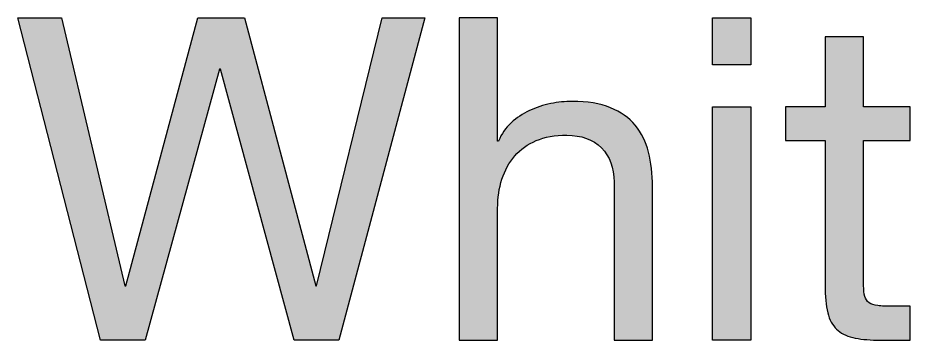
# Paper-space layout 'A0mask' of a CAD drawing. Extents: x 0 to 1153, y 0 to 810.
# Drawn here: x 1005.55 to 1013.69, y 64.54 to 67.48 of the extents above; entities that cross this region are included whole.
import ezdxf
from ezdxf.enums import TextEntityAlignment as Align

# ---------------------------------------------------------------- set-up
doc = ezdxf.new("R2010")
doc.units = 0
doc.layers.get('0').update_dxf_attribs({"linetype": 'CONTINUOUS'})
doc.layers.get('Defpoints').update_dxf_attribs({"linetype": 'CONTINUOUS'})
doc.layers.add('JPP_Mask', color=7, linetype='CONTINUOUS')
doc.styles.add('JPP', font='arial.ttf')

# ---------------------------------------------------------------- blocks, each defined once
blk = doc.blocks.new('A0mask')
at = {"true_color": 0x004a91}
for points in [[(1009.2616, 67.4828), (1008.8706, 67.4828), (1008.2728, 65.0356), (1008.2647, 65.0356), (1007.6139, 67.4828), (1007.1893, 67.4828), (1006.5303, 65.0356), (1006.5218, 65.0356), (1005.9453, 67.4828), (1005.5453, 67.4828), (1006.2993, 64.5412), (1006.7074, 64.5412), (1007.3871, 67.0133), (1007.3956, 67.0133), (1008.0669, 64.5412), (1008.4749, 64.5412)], [(1012.2367, 67.4828), (1011.8869, 67.4828), (1011.8869, 67.0544), (1012.2367, 67.0544)], [(1012.2367, 66.6713), (1011.8869, 66.6713), (1011.8869, 64.5412), (1012.2367, 64.5412)]]:
    blk.add_hatch(color=154, dxfattribs=at).paths.add_polyline_path(points)
h = blk.add_hatch(color=154, dxfattribs=at)
edge = h.paths.add_edge_path()
edge.add_spline(control_points=[(1010.082, 66.222), (1010.134, 66.2826), (1010.1993, 66.3293), (1010.2775, 66.3622)], knot_values=[16, 16, 16, 16, 17, 17, 17, 17], degree=3, periodic=0)
edge.add_spline(control_points=[(1010.2775, 66.3622), (1010.3556, 66.3953), (1010.4483, 66.4116), (1010.5558, 66.4116)], knot_values=[15, 15, 15, 15, 16, 16, 16, 16], degree=3, periodic=0)
edge.add_spline(control_points=[(1010.5558, 66.4116), (1010.6902, 66.4116), (1010.7958, 66.3733), (1010.8729, 66.2964)], knot_values=[14, 14, 14, 14, 15, 15, 15, 15], degree=3, periodic=0)
edge.add_spline(control_points=[(1010.8729, 66.2964), (1010.9496, 66.2194), (1010.9884, 66.1151), (1010.9884, 65.9832)], knot_values=[13, 13, 13, 13, 14, 14, 14, 14], degree=3, periodic=0)
edge.add_spline(control_points=[(1010.9884, 65.9832), (1010.9884, 65.9832), (1010.9884, 64.5412), (1010.9884, 64.5412), (1010.9884, 64.5412), (1011.0759, 64.5412), (1011.1633, 64.5412)], knot_values=[11.5, 11.5, 11.5, 11.5, 12.5, 12.5, 12.5, 13, 13, 13, 13], degree=3, periodic=0)
edge.add_spline(control_points=[(1011.1633, 64.5412), (1011.2508, 64.5412), (1011.3382, 64.5412), (1011.3382, 64.5412), (1011.3382, 64.5412), (1011.3382, 64.8914), (1011.3382, 65.2416)], knot_values=[10.5, 10.5, 10.5, 10.5, 11, 11, 11, 11.5, 11.5, 11.5, 11.5], degree=3, periodic=0)
edge.add_spline(control_points=[(1011.3382, 65.2416), (1011.3382, 65.5918), (1011.3382, 65.9421), (1011.3382, 65.9421), (1011.3382, 66.0573), (1011.3269, 66.1624), (1011.3032, 66.2571)], knot_values=[9, 9, 9, 9, 9.5, 9.5, 9.5, 10.5, 10.5, 10.5, 10.5], degree=3, periodic=0)
edge.add_spline(control_points=[(1011.3032, 66.2571), (1011.28, 66.352), (1011.2393, 66.4336), (1011.182, 66.5023)], knot_values=[8, 8, 8, 8, 9, 9, 9, 9], degree=3, periodic=0)
edge.add_spline(control_points=[(1011.182, 66.5023), (1011.1243, 66.5709), (1011.0486, 66.6244), (1010.9553, 66.663), (1010.862, 66.7016), (1010.7451, 66.7207), (1010.605, 66.7207)], knot_values=[6, 6, 6, 6, 7, 7, 7, 8, 8, 8, 8], degree=3, periodic=0)
edge.add_spline(control_points=[(1010.605, 66.7207), (1010.5421, 66.7207), (1010.4767, 66.7139), (1010.4095, 66.7001)], knot_values=[5, 5, 5, 5, 6, 6, 6, 6], degree=3, periodic=0)
edge.add_spline(control_points=[(1010.4095, 66.7001), (1010.3418, 66.6864), (1010.2775, 66.6651), (1010.2159, 66.6362)], knot_values=[4, 4, 4, 4, 5, 5, 5, 5], degree=3, periodic=0)
edge.add_spline(control_points=[(1010.2159, 66.6362), (1010.1539, 66.6074), (1010.098, 66.5702), (1010.0488, 66.525)], knot_values=[3, 3, 3, 3, 4, 4, 4, 4], degree=3, periodic=0)
edge.add_spline(control_points=[(1010.0488, 66.525), (1009.9996, 66.4796), (1009.9608, 66.4239), (1009.9333, 66.3581)], knot_values=[2, 2, 2, 2, 3, 3, 3, 3], degree=3, periodic=0)
edge.add_spline(control_points=[(1009.9253, 66.3581), (1009.9253, 66.3581), (1009.9253, 66.6393), (1009.9253, 66.9205)], knot_values=[0.5, 0.5, 0.5, 0.5, 1, 1, 1, 1], degree=3, periodic=0)
edge.add_spline(control_points=[(1009.9253, 66.9205), (1009.9253, 67.2017), (1009.9253, 67.4828), (1009.9253, 67.4828), (1009.9253, 67.4828), (1009.9034, 67.4828), (1009.8705, 67.4828)], knot_values=[22.749965, 22.749965, 22.749965, 22.749965, 23.249965, 23.249965, 23.249965, 23.5, 23.5, 23.5, 23.5], degree=3, periodic=0)
edge.add_spline(control_points=[(1009.8705, 67.4828), (1009.8377, 67.4828), (1009.7939, 67.4828), (1009.7501, 67.4828)], knot_values=[22.49997, 22.49997, 22.49997, 22.49997, 22.749965, 22.749965, 22.749965, 22.749965], degree=3, periodic=0)
edge.add_spline(control_points=[(1009.7501, 67.4828), (1009.7282, 67.4828), (1009.7063, 67.4828), (1009.6858, 67.4828)], knot_values=[22.374972, 22.374972, 22.374972, 22.374972, 22.49997, 22.49997, 22.49997, 22.49997], degree=3, periodic=0)
edge.add_spline(control_points=[(1009.6858, 67.4828), (1009.6653, 67.4828), (1009.6461, 67.4828), (1009.6297, 67.4828)], knot_values=[22.249975, 22.249975, 22.249975, 22.249975, 22.374972, 22.374972, 22.374972, 22.374972], degree=3, periodic=0)
edge.add_spline(control_points=[(1009.6297, 67.4828), (1009.6215, 67.4828), (1009.614, 67.4828), (1009.6073, 67.4828)], knot_values=[22.187476, 22.187476, 22.187476, 22.187476, 22.249975, 22.249975, 22.249975, 22.249975], degree=3, periodic=0)
edge.add_spline(control_points=[(1009.6073, 67.4828), (1009.6006, 67.4828), (1009.5948, 67.4828), (1009.59, 67.4828)], knot_values=[22.124977, 22.124977, 22.124977, 22.124977, 22.187476, 22.187476, 22.187476, 22.187476], degree=3, periodic=0)
edge.add_spline(control_points=[(1009.575, 67.4828), (1009.575, 67.4828), (1009.575, 67.4828), (1009.575, 67.4828), (1009.575, 67.4828), (1009.575, 67.4828), (1009.575, 67.4828)], knot_values=[21.99998, 21.99998, 21.99998, 21.99998, 22.001425, 22.001425, 22.001425, 22.001445, 22.001445, 22.001445, 22.001445], degree=3, periodic=0)
edge.add_spline(control_points=[(1009.575, 67.4828), (1009.575, 67.4828), (1009.575, 66.7474), (1009.575, 66.012)], knot_values=[21.49999, 21.49999, 21.49999, 21.49999, 21.99998, 21.99998, 21.99998, 21.99998], degree=3, periodic=0)
edge.add_spline(control_points=[(1009.575, 66.012), (1009.575, 65.2765), (1009.575, 64.5412), (1009.575, 64.5412), (1009.575, 64.5412), (1009.575, 64.5412), (1009.575, 64.5412)], knot_values=[20.999023, 20.999023, 20.999023, 20.999023, 21.499013, 21.499013, 21.499013, 21.49999, 21.49999, 21.49999, 21.49999], degree=3, periodic=0)
edge.add_spline(control_points=[(1009.59, 64.5412), (1009.5948, 64.5412), (1009.6006, 64.5412), (1009.6073, 64.5412)], knot_values=[20.812504, 20.812504, 20.812504, 20.812504, 20.875002, 20.875002, 20.875002, 20.875002], degree=3, periodic=0)
edge.add_spline(control_points=[(1009.6073, 64.5412), (1009.614, 64.5412), (1009.6215, 64.5412), (1009.6297, 64.5412)], knot_values=[20.750005, 20.750005, 20.750005, 20.750005, 20.812504, 20.812504, 20.812504, 20.812504], degree=3, periodic=0)
edge.add_spline(control_points=[(1009.6297, 64.5412), (1009.6461, 64.5412), (1009.6653, 64.5412), (1009.6858, 64.5412)], knot_values=[20.625007, 20.625007, 20.625007, 20.625007, 20.750005, 20.750005, 20.750005, 20.750005], degree=3, periodic=0)
edge.add_spline(control_points=[(1009.6858, 64.5412), (1009.7063, 64.5412), (1009.7282, 64.5412), (1009.7501, 64.5412)], knot_values=[20.50001, 20.50001, 20.50001, 20.50001, 20.625008, 20.625008, 20.625008, 20.625008], degree=3, periodic=0)
edge.add_spline(control_points=[(1009.7501, 64.5412), (1009.7939, 64.5412), (1009.8377, 64.5412), (1009.8705, 64.5412)], knot_values=[20.250015, 20.250015, 20.250015, 20.250015, 20.50001, 20.50001, 20.50001, 20.50001], degree=3, periodic=0)
edge.add_spline(control_points=[(1009.8705, 64.5412), (1009.9034, 64.5412), (1009.9253, 64.5412), (1009.9253, 64.5412), (1009.9253, 64.5412), (1009.9253, 64.5412), (1009.9253, 64.5412)], knot_values=[19.999532, 19.999532, 19.999532, 19.999532, 20.249547, 20.249547, 20.249547, 20.250015, 20.250015, 20.250015, 20.250015], degree=3, periodic=0)
edge.add_spline(control_points=[(1009.9253, 64.5547), (1009.9253, 64.5591), (1009.9253, 64.5645), (1009.9253, 64.5709)], knot_values=[19.906272, 19.906272, 19.906272, 19.906272, 19.937521, 19.937521, 19.937521, 19.937521], degree=3, periodic=0)
edge.add_spline(control_points=[(1009.9253, 64.5709), (1009.9253, 64.5773), (1009.9253, 64.5846), (1009.9253, 64.5928)], knot_values=[19.875022, 19.875022, 19.875022, 19.875022, 19.906272, 19.906272, 19.906272, 19.906272], degree=3, periodic=0)
edge.add_spline(control_points=[(1009.9253, 64.5928), (1009.9253, 64.6093), (1009.9253, 64.6292), (1009.9253, 64.6521)], knot_values=[19.812524, 19.812524, 19.812524, 19.812524, 19.875022, 19.875022, 19.875022, 19.875022], degree=3, periodic=0)
edge.add_spline(control_points=[(1009.9253, 64.6521), (1009.9253, 64.6751), (1009.9253, 64.7009), (1009.9253, 64.7291)], knot_values=[19.750025, 19.750025, 19.750025, 19.750025, 19.812524, 19.812524, 19.812524, 19.812524], degree=3, periodic=0)
edge.add_spline(control_points=[(1009.9253, 64.7291), (1009.9253, 64.7855), (1009.9253, 64.8513), (1009.9253, 64.9218)], knot_values=[19.625028, 19.625028, 19.625028, 19.625028, 19.750025, 19.750025, 19.750025, 19.750025], degree=3, periodic=0)
edge.add_spline(control_points=[(1009.9253, 64.9218), (1009.9253, 64.9922), (1009.9253, 65.0674), (1009.9253, 65.1426)], knot_values=[19.50003, 19.50003, 19.50003, 19.50003, 19.625028, 19.625028, 19.625028, 19.625028], degree=3, periodic=0)
edge.add_spline(control_points=[(1009.9253, 65.1426), (1009.9253, 65.293), (1009.9253, 65.4434), (1009.9253, 65.5562)], knot_values=[19.250035, 19.250035, 19.250035, 19.250035, 19.50003, 19.50003, 19.50003, 19.50003], degree=3, periodic=0)
edge.add_spline(control_points=[(1009.9253, 65.5562), (1009.9253, 65.669), (1009.9253, 65.7442), (1009.9253, 65.7442), (1009.9253, 65.8403), (1009.9381, 65.929), (1009.9646, 66.01)], knot_values=[18, 18, 18, 18, 18.250035, 18.250035, 18.250035, 19.250035, 19.250035, 19.250035, 19.250035], degree=3, periodic=0)
edge.add_spline(control_points=[(1009.9646, 66.01), (1009.9906, 66.0909), (1010.0294, 66.1617), (1010.082, 66.222)], knot_values=[17, 17, 17, 17, 18, 18, 18, 18], degree=3, periodic=0)
h = blk.add_hatch(color=154, dxfattribs=at)
edge = h.paths.add_edge_path()
edge.add_spline(control_points=[(1013.6913, 66.5167), (1013.6913, 66.594), (1013.6913, 66.6713), (1013.6913, 66.6713), (1013.6913, 66.6713), (1013.6648, 66.6713), (1013.6249, 66.6713)], knot_values=[21.749925, 21.749925, 21.749925, 21.749925, 22.249925, 22.249925, 22.249925, 22.5, 22.5, 22.5, 22.5], degree=3, periodic=0)
edge.add_spline(control_points=[(1013.6249, 66.6713), (1013.5851, 66.6713), (1013.532, 66.6713), (1013.479, 66.6713)], knot_values=[21.49993, 21.49993, 21.49993, 21.49993, 21.749925, 21.749925, 21.749925, 21.749925], degree=3, periodic=0)
edge.add_spline(control_points=[(1013.479, 66.6713), (1013.4524, 66.6713), (1013.4259, 66.6713), (1013.401, 66.6713)], knot_values=[21.374932, 21.374932, 21.374932, 21.374932, 21.49993, 21.49993, 21.49993, 21.49993], degree=3, periodic=0)
edge.add_spline(control_points=[(1013.401, 66.6713), (1013.3761, 66.6713), (1013.3529, 66.6713), (1013.333, 66.6713)], knot_values=[21.249935, 21.249935, 21.249935, 21.249935, 21.374932, 21.374932, 21.374932, 21.374932], degree=3, periodic=0)
edge.add_spline(control_points=[(1013.333, 66.6713), (1013.3231, 66.6713), (1013.314, 66.6713), (1013.3059, 66.6713)], knot_values=[21.187436, 21.187436, 21.187436, 21.187436, 21.249935, 21.249935, 21.249935, 21.249935], degree=3, periodic=0)
edge.add_spline(control_points=[(1013.3059, 66.6713), (1013.2978, 66.6713), (1013.2907, 66.6713), (1013.2849, 66.6713)], knot_values=[21.124938, 21.124938, 21.124938, 21.124938, 21.187436, 21.187436, 21.187436, 21.187436], degree=3, periodic=0)
edge.add_spline(control_points=[(1013.2715, 66.6713), (1013.2707, 66.6713), (1013.27, 66.6713), (1013.2694, 66.6713)], knot_values=[21.046814, 21.046814, 21.046814, 21.046814, 21.062439, 21.062439, 21.062439, 21.062439], degree=3, periodic=0)
edge.add_spline(control_points=[(1013.2694, 66.6713), (1013.2688, 66.6713), (1013.2683, 66.6713), (1013.2679, 66.6713)], knot_values=[21.031189, 21.031189, 21.031189, 21.031189, 21.046814, 21.046814, 21.046814, 21.046814], degree=3, periodic=0)
edge.add_spline(control_points=[(1013.2679, 66.6713), (1013.2677, 66.6713), (1013.2675, 66.6713), (1013.2674, 66.6713)], knot_values=[21.023377, 21.023377, 21.023377, 21.023377, 21.031189, 21.031189, 21.031189, 21.031189], degree=3, periodic=0)
edge.add_spline(control_points=[(1013.2674, 66.6713), (1013.2672, 66.6713), (1013.2671, 66.6713), (1013.267, 66.6713)], knot_values=[21.015565, 21.015565, 21.015565, 21.015565, 21.023377, 21.023377, 21.023377, 21.023377], degree=3, periodic=0)
edge.add_spline(control_points=[(1013.267, 66.6713), (1013.267, 66.6713), (1013.2669, 66.6713), (1013.2669, 66.6713)], knot_values=[21.011659, 21.011659, 21.011659, 21.011659, 21.015565, 21.015565, 21.015565, 21.015565], degree=3, periodic=0)
edge.add_spline(control_points=[(1013.2669, 66.6713), (1013.2668, 66.6713), (1013.2668, 66.6713), (1013.2668, 66.6713)], knot_values=[21.007752, 21.007752, 21.007752, 21.007752, 21.011659, 21.011659, 21.011659, 21.011659], degree=3, periodic=0)
edge.add_spline(control_points=[(1013.2668, 66.6713), (1013.2668, 66.6713), (1013.2668, 66.6713), (1013.2668, 66.6713)], knot_values=[21.005799, 21.005799, 21.005799, 21.005799, 21.007752, 21.007752, 21.007752, 21.007752], degree=3, periodic=0)
edge.add_spline(control_points=[(1013.2668, 66.6713), (1013.2667, 66.6713), (1013.2667, 66.6713), (1013.2667, 66.6713)], knot_values=[21.003846, 21.003846, 21.003846, 21.003846, 21.005799, 21.005799, 21.005799, 21.005799], degree=3, periodic=0)
edge.add_spline(control_points=[(1013.2667, 66.6713), (1013.2667, 66.6713), (1013.2667, 66.6713), (1013.2667, 66.6713)], knot_values=[21.00287, 21.00287, 21.00287, 21.00287, 21.003846, 21.003846, 21.003846, 21.003846], degree=3, periodic=0)
edge.add_spline(control_points=[(1013.2667, 66.6713), (1013.2667, 66.6713), (1013.2667, 66.6713), (1013.2667, 66.6713)], knot_values=[21.001893, 21.001893, 21.001893, 21.001893, 21.00287, 21.00287, 21.00287, 21.00287], degree=3, periodic=0)
edge.add_spline(control_points=[(1013.2667, 66.6713), (1013.2667, 66.6713), (1013.2667, 66.6713), (1013.2667, 66.6713)], knot_values=[21.001405, 21.001405, 21.001405, 21.001405, 21.001893, 21.001893, 21.001893, 21.001893], degree=3, periodic=0)
edge.add_spline(control_points=[(1013.2667, 66.6713), (1013.2667, 66.6713), (1013.2667, 66.6713), (1013.2667, 66.6713), (1013.2667, 66.6713), (1013.2667, 66.6713), (1013.2667, 66.6713)], knot_values=[20.99994, 20.99994, 20.99994, 20.99994, 21.001345, 21.001345, 21.001345, 21.001405, 21.001405, 21.001405, 21.001405], degree=3, periodic=0)
edge.add_spline(control_points=[(1013.2667, 66.6713), (1013.2667, 66.6713), (1013.2667, 66.7112), (1013.2667, 66.7711)], knot_values=[20.749945, 20.749945, 20.749945, 20.749945, 20.99994, 20.99994, 20.99994, 20.99994], degree=3, periodic=0)
edge.add_spline(control_points=[(1013.2667, 66.7711), (1013.2667, 66.831), (1013.2667, 66.9108), (1013.2667, 66.9906)], knot_values=[20.49995, 20.49995, 20.49995, 20.49995, 20.749945, 20.749945, 20.749945, 20.749945], degree=3, periodic=0)
edge.add_spline(control_points=[(1013.2667, 66.9906), (1013.2667, 67.0305), (1013.2667, 67.0704), (1013.2667, 67.1078)], knot_values=[20.374952, 20.374952, 20.374952, 20.374952, 20.49995, 20.49995, 20.49995, 20.49995], degree=3, periodic=0)
edge.add_spline(control_points=[(1013.2667, 67.1078), (1013.2667, 67.1452), (1013.2667, 67.1802), (1013.2667, 67.2101)], knot_values=[20.249955, 20.249955, 20.249955, 20.249955, 20.374952, 20.374952, 20.374952, 20.374952], degree=3, periodic=0)
edge.add_spline(control_points=[(1013.2667, 67.2101), (1013.2667, 67.225), (1013.2667, 67.2388), (1013.2667, 67.2509)], knot_values=[20.187456, 20.187456, 20.187456, 20.187456, 20.249955, 20.249955, 20.249955, 20.249955], degree=3, periodic=0)
edge.add_spline(control_points=[(1013.2667, 67.2509), (1013.2667, 67.2631), (1013.2667, 67.2737), (1013.2667, 67.2824)], knot_values=[20.124958, 20.124958, 20.124958, 20.124958, 20.187456, 20.187456, 20.187456, 20.187456], degree=3, periodic=0)
edge.add_spline(control_points=[(1013.2667, 67.2824), (1013.2667, 67.2868), (1013.2667, 67.2907), (1013.2667, 67.2941)], knot_values=[20.093708, 20.093708, 20.093708, 20.093708, 20.124958, 20.124958, 20.124958, 20.124958], degree=3, periodic=0)
edge.add_spline(control_points=[(1013.2667, 67.3098), (1013.2667, 67.3098), (1013.2667, 67.3098), (1013.2667, 67.3098), (1013.2667, 67.3098), (1013.2667, 67.3098), (1013.2667, 67.3098)], knot_values=[19.999959, 19.999959, 19.999959, 19.999959, 20, 20, 20, 20.000692, 20.000692, 20.000692, 20.000692], degree=3, periodic=0)
edge.add_spline(control_points=[(1013.2667, 67.3098), (1013.2667, 67.3098), (1013.2448, 67.3098), (1013.212, 67.3098)], knot_values=[19.749965, 19.749965, 19.749965, 19.749965, 19.999959, 19.999959, 19.999959, 19.999959], degree=3, periodic=0)
edge.add_spline(control_points=[(1013.212, 67.3098), (1013.1791, 67.3098), (1013.1353, 67.3098), (1013.0916, 67.3098)], knot_values=[19.49997, 19.49997, 19.49997, 19.49997, 19.749965, 19.749965, 19.749965, 19.749965], degree=3, periodic=0)
edge.add_spline(control_points=[(1013.0916, 67.3098), (1013.0697, 67.3098), (1013.0478, 67.3098), (1013.0272, 67.3098)], knot_values=[19.374972, 19.374972, 19.374972, 19.374972, 19.49997, 19.49997, 19.49997, 19.49997], degree=3, periodic=0)
edge.add_spline(control_points=[(1013.0272, 67.3098), (1013.0067, 67.3098), (1012.9876, 67.3098), (1012.9711, 67.3098)], knot_values=[19.249975, 19.249975, 19.249975, 19.249975, 19.374972, 19.374972, 19.374972, 19.374972], degree=3, periodic=0)
edge.add_spline(control_points=[(1012.9711, 67.3098), (1012.9629, 67.3098), (1012.9554, 67.3098), (1012.9487, 67.3098)], knot_values=[19.187476, 19.187476, 19.187476, 19.187476, 19.249975, 19.249975, 19.249975, 19.249975], degree=3, periodic=0)
edge.add_spline(control_points=[(1012.9487, 67.3098), (1012.9421, 67.3098), (1012.9363, 67.3098), (1012.9315, 67.3098)], knot_values=[19.124977, 19.124977, 19.124977, 19.124977, 19.187476, 19.187476, 19.187476, 19.187476], degree=3, periodic=0)
edge.add_spline(control_points=[(1012.9164, 67.3098), (1012.9164, 67.3098), (1012.9164, 67.3098), (1012.9164, 67.3098), (1012.9164, 67.3098), (1012.9164, 67.3098), (1012.9164, 67.3098)], knot_values=[18.99998, 18.99998, 18.99998, 18.99998, 19.001424, 19.001424, 19.001424, 19.001445, 19.001445, 19.001445, 19.001445], degree=3, periodic=0)
edge.add_spline(control_points=[(1012.9164, 67.3098), (1012.9164, 67.3098), (1012.9164, 67.1502), (1012.9164, 66.9905)], knot_values=[18.49999, 18.49999, 18.49999, 18.49999, 18.99998, 18.99998, 18.99998, 18.99998], degree=3, periodic=0)
edge.add_spline(control_points=[(1012.9164, 66.9905), (1012.9164, 66.8309), (1012.9164, 66.6713), (1012.9164, 66.6713), (1012.9164, 66.6713), (1012.9164, 66.6713), (1012.9164, 66.6713)], knot_values=[17.999023, 17.999023, 17.999023, 17.999023, 18.499013, 18.499013, 18.499013, 18.49999, 18.49999, 18.49999, 18.49999], degree=3, periodic=0)
edge.add_spline(control_points=[(1012.9075, 66.6713), (1012.9055, 66.6713), (1012.9033, 66.6713), (1012.9008, 66.6713)], knot_values=[17.875003, 17.875003, 17.875003, 17.875003, 17.906252, 17.906252, 17.906252, 17.906252], degree=3, periodic=0)
edge.add_spline(control_points=[(1012.9008, 66.6713), (1012.8959, 66.6713), (1012.8899, 66.6713), (1012.883, 66.6713)], knot_values=[17.812504, 17.812504, 17.812504, 17.812504, 17.875003, 17.875003, 17.875003, 17.875003], degree=3, periodic=0)
edge.add_spline(control_points=[(1012.883, 66.6713), (1012.8761, 66.6713), (1012.8683, 66.6713), (1012.8598, 66.6713)], knot_values=[17.750005, 17.750005, 17.750005, 17.750005, 17.812504, 17.812504, 17.812504, 17.812504], degree=3, periodic=0)
edge.add_spline(control_points=[(1012.8598, 66.6713), (1012.8428, 66.6713), (1012.8229, 66.6713), (1012.8017, 66.6713)], knot_values=[17.625007, 17.625007, 17.625007, 17.625007, 17.750005, 17.750005, 17.750005, 17.750005], degree=3, periodic=0)
edge.add_spline(control_points=[(1012.8017, 66.6713), (1012.7805, 66.6713), (1012.7578, 66.6713), (1012.7351, 66.6713)], knot_values=[17.50001, 17.50001, 17.50001, 17.50001, 17.625008, 17.625008, 17.625008, 17.625008], degree=3, periodic=0)
edge.add_spline(control_points=[(1012.7351, 66.6713), (1012.6898, 66.6713), (1012.6445, 66.6713), (1012.6105, 66.6713)], knot_values=[17.250015, 17.250015, 17.250015, 17.250015, 17.50001, 17.50001, 17.50001, 17.50001], degree=3, periodic=0)
edge.add_spline(control_points=[(1012.6105, 66.6713), (1012.5765, 66.6713), (1012.5538, 66.6713), (1012.5538, 66.6713), (1012.5538, 66.6713), (1012.5538, 66.6713), (1012.5538, 66.6713)], knot_values=[16.999043, 16.999043, 16.999043, 16.999043, 17.249058, 17.249058, 17.249058, 17.250015, 17.250015, 17.250015, 17.250015], degree=3, periodic=0)
edge.add_spline(control_points=[(1012.5538, 66.658), (1012.5538, 66.6538), (1012.5538, 66.6486), (1012.5538, 66.6427)], knot_values=[16.812524, 16.812524, 16.812524, 16.812524, 16.875023, 16.875023, 16.875023, 16.875023], degree=3, periodic=0)
edge.add_spline(control_points=[(1012.5538, 66.6427), (1012.5538, 66.6369), (1012.5538, 66.6302), (1012.5538, 66.623)], knot_values=[16.750025, 16.750025, 16.750025, 16.750025, 16.812524, 16.812524, 16.812524, 16.812524], degree=3, periodic=0)
edge.add_spline(control_points=[(1012.5538, 66.623), (1012.5538, 66.6085), (1012.5538, 66.5916), (1012.5538, 66.5735)], knot_values=[16.625028, 16.625028, 16.625028, 16.625028, 16.750025, 16.750025, 16.750025, 16.750025], degree=3, periodic=0)
edge.add_spline(control_points=[(1012.5538, 66.5735), (1012.5538, 66.5554), (1012.5538, 66.536), (1012.5538, 66.5167)], knot_values=[16.50003, 16.50003, 16.50003, 16.50003, 16.625028, 16.625028, 16.625028, 16.625028], degree=3, periodic=0)
edge.add_spline(control_points=[(1012.5538, 66.5167), (1012.5538, 66.4781), (1012.5538, 66.4395), (1012.5538, 66.4105)], knot_values=[16.250035, 16.250035, 16.250035, 16.250035, 16.50003, 16.50003, 16.50003, 16.50003], degree=3, periodic=0)
edge.add_spline(control_points=[(1012.5538, 66.4105), (1012.5538, 66.3815), (1012.5538, 66.3622), (1012.5538, 66.3622), (1012.5538, 66.3622), (1012.5538, 66.3622), (1012.5538, 66.3622)], knot_values=[15.999063, 15.999063, 15.999063, 15.999063, 16.249098, 16.249098, 16.249098, 16.250035, 16.250035, 16.250035, 16.250035], degree=3, periodic=0)
edge.add_spline(control_points=[(1012.5628, 66.3622), (1012.5647, 66.3622), (1012.5669, 66.3622), (1012.5694, 66.3622)], knot_values=[15.875042, 15.875042, 15.875042, 15.875042, 15.906292, 15.906292, 15.906292, 15.906292], degree=3, periodic=0)
edge.add_spline(control_points=[(1012.5694, 66.3622), (1012.5744, 66.3622), (1012.5804, 66.3622), (1012.5873, 66.3622)], knot_values=[15.812544, 15.812544, 15.812544, 15.812544, 15.875042, 15.875042, 15.875042, 15.875042], degree=3, periodic=0)
edge.add_spline(control_points=[(1012.5873, 66.3622), (1012.5942, 66.3622), (1012.602, 66.3622), (1012.6105, 66.3622)], knot_values=[15.750045, 15.750045, 15.750045, 15.750045, 15.812544, 15.812544, 15.812544, 15.812544], degree=3, periodic=0)
edge.add_spline(control_points=[(1012.6105, 66.3622), (1012.6275, 66.3622), (1012.6473, 66.3622), (1012.6685, 66.3622)], knot_values=[15.625048, 15.625048, 15.625048, 15.625048, 15.750045, 15.750045, 15.750045, 15.750045], degree=3, periodic=0)
edge.add_spline(control_points=[(1012.6685, 66.3622), (1012.6898, 66.3622), (1012.7124, 66.3622), (1012.7351, 66.3622)], knot_values=[15.50005, 15.50005, 15.50005, 15.50005, 15.625048, 15.625048, 15.625048, 15.625048], degree=3, periodic=0)
edge.add_spline(control_points=[(1012.7351, 66.3622), (1012.7804, 66.3622), (1012.8257, 66.3622), (1012.8597, 66.3622)], knot_values=[15.250055, 15.250055, 15.250055, 15.250055, 15.50005, 15.50005, 15.50005, 15.50005], degree=3, periodic=0)
edge.add_spline(control_points=[(1012.8597, 66.3622), (1012.8938, 66.3622), (1012.9164, 66.3622), (1012.9164, 66.3622), (1012.9164, 66.3622), (1012.9164, 66.3622), (1012.9164, 66.3622)], knot_values=[14.999572, 14.999572, 14.999572, 14.999572, 15.249627, 15.249627, 15.249627, 15.250055, 15.250055, 15.250055, 15.250055], degree=3, periodic=0)
edge.add_spline(control_points=[(1012.9164, 66.347), (1012.9164, 66.342), (1012.9164, 66.3359), (1012.9164, 66.3287)], knot_values=[14.906312, 14.906312, 14.906312, 14.906312, 14.937561, 14.937561, 14.937561, 14.937561], degree=3, periodic=0)
edge.add_spline(control_points=[(1012.9164, 66.3287), (1012.9164, 66.3215), (1012.9164, 66.3132), (1012.9164, 66.304)], knot_values=[14.875063, 14.875063, 14.875063, 14.875063, 14.906312, 14.906312, 14.906312, 14.906312], degree=3, periodic=0)
edge.add_spline(control_points=[(1012.9164, 66.304), (1012.9164, 66.2855), (1012.9164, 66.263), (1012.9164, 66.2372)], knot_values=[14.812564, 14.812564, 14.812564, 14.812564, 14.875063, 14.875063, 14.875063, 14.875063], degree=3, periodic=0)
edge.add_spline(control_points=[(1012.9164, 66.2372), (1012.9164, 66.2113), (1012.9164, 66.1822), (1012.9164, 66.1505)], knot_values=[14.750065, 14.750065, 14.750065, 14.750065, 14.812564, 14.812564, 14.812564, 14.812564], degree=3, periodic=0)
edge.add_spline(control_points=[(1012.9164, 66.1505), (1012.9164, 66.0869), (1012.9164, 66.0128), (1012.9164, 65.9334)], knot_values=[14.625068, 14.625068, 14.625068, 14.625068, 14.750065, 14.750065, 14.750065, 14.750065], degree=3, periodic=0)
edge.add_spline(control_points=[(1012.9164, 65.9334), (1012.9164, 65.854), (1012.9164, 65.7693), (1012.9164, 65.6846)], knot_values=[14.50007, 14.50007, 14.50007, 14.50007, 14.625068, 14.625068, 14.625068, 14.625068], degree=3, periodic=0)
edge.add_spline(control_points=[(1012.9164, 65.6846), (1012.9164, 65.5151), (1012.9164, 65.3457), (1012.9164, 65.2186)], knot_values=[14.250075, 14.250075, 14.250075, 14.250075, 14.50007, 14.50007, 14.50007, 14.50007], degree=3, periodic=0)
edge.add_spline(control_points=[(1012.9164, 65.2186), (1012.9164, 65.0915), (1012.9164, 65.0067), (1012.9164, 65.0067), (1012.9164, 64.9078), (1012.9264, 64.8282), (1012.9453, 64.7677)], knot_values=[13, 13, 13, 13, 13.250075, 13.250075, 13.250075, 14.250075, 14.250075, 14.250075, 14.250075], degree=3, periodic=0)
edge.add_spline(control_points=[(1012.9453, 64.7677), (1012.9647, 64.7073), (1012.9941, 64.6607), (1013.0338, 64.6278)], knot_values=[12, 12, 12, 12, 13, 13, 13, 13], degree=3, periodic=0)
edge.add_spline(control_points=[(1013.0338, 64.6278), (1013.0736, 64.5946), (1013.1261, 64.5722), (1013.1905, 64.5596)], knot_values=[11, 11, 11, 11, 12, 12, 12, 12], degree=3, periodic=0)
edge.add_spline(control_points=[(1013.1905, 64.5596), (1013.2549, 64.5473), (1013.3325, 64.5412), (1013.4234, 64.5412)], knot_values=[10, 10, 10, 10, 11, 11, 11, 11], degree=3, periodic=0)
edge.add_spline(control_points=[(1013.4234, 64.5412), (1013.4234, 64.5412), (1013.6913, 64.5412), (1013.6913, 64.5412), (1013.6913, 64.5412), (1013.6913, 64.6184), (1013.6913, 64.6957)], knot_values=[8.5, 8.5, 8.5, 8.5, 9.5, 9.5, 9.5, 10, 10, 10, 10], degree=3, periodic=0)
edge.add_spline(control_points=[(1013.6913, 64.6957), (1013.6913, 64.773), (1013.6913, 64.8503), (1013.6913, 64.8503)], knot_values=[8, 8, 8, 8, 8.5, 8.5, 8.5, 8.5], degree=3, periodic=0)
edge.add_spline(control_points=[(1013.6913, 64.8503), (1013.6913, 64.8503), (1013.5304, 64.8503), (1013.5304, 64.8503)], knot_values=[7.00001, 7.00001, 7.00001, 7.00001, 7.99999, 7.99999, 7.99999, 7.99999], degree=3, periodic=0)
edge.add_spline(control_points=[(1013.5304, 64.8503), (1013.4755, 64.8503), (1013.431, 64.8521), (1013.3964, 64.8564)], knot_values=[6, 6, 6, 6, 7, 7, 7, 7], degree=3, periodic=0)
edge.add_spline(control_points=[(1013.3964, 64.8564), (1013.3623, 64.8604), (1013.3353, 64.8694), (1013.3164, 64.8832)], knot_values=[5, 5, 5, 5, 6, 6, 6, 6], degree=3, periodic=0)
edge.add_spline(control_points=[(1013.3164, 64.8832), (1013.297, 64.8969), (1013.2838, 64.9161), (1013.2771, 64.9409)], knot_values=[4, 4, 4, 4, 5, 5, 5, 5], degree=3, periodic=0)
edge.add_spline(control_points=[(1013.2771, 64.9409), (1013.27, 64.9655), (1013.2667, 64.9984), (1013.2667, 65.0396)], knot_values=[3, 3, 3, 3, 4, 4, 4, 4], degree=3, periodic=0)
edge.add_spline(control_points=[(1013.2667, 65.0396), (1013.2667, 65.0396), (1013.2667, 66.3622), (1013.2667, 66.3622), (1013.2667, 66.3622), (1013.3729, 66.3622), (1013.479, 66.3622)], knot_values=[1.5, 1.5, 1.5, 1.5, 2.5, 2.5, 2.5, 3, 3, 3, 3], degree=3, periodic=0)
edge.add_spline(control_points=[(1013.479, 66.3622), (1013.5852, 66.3622), (1013.6913, 66.3622), (1013.6913, 66.3622), (1013.6913, 66.3622), (1013.6913, 66.4394), (1013.6913, 66.5167)], knot_values=[0.5, 0.5, 0.5, 0.5, 1, 1, 1, 1.5, 1.5, 1.5, 1.5], degree=3, periodic=0)
at = {"layer": 'Defpoints', "color": 154, "true_color": 0x004a91}
for points in [[(1008.0669, 64.5412), (1007.3956, 67.0133), (1007.3871, 67.0133), (1006.7074, 64.5412), (1006.2993, 64.5412), (1005.5453, 67.4828), (1005.9453, 67.4828), (1006.5218, 65.0356), (1006.5303, 65.0356), (1007.1893, 67.4828), (1007.6139, 67.4828), (1008.2647, 65.0356), (1008.2728, 65.0356), (1008.8706, 67.4828), (1009.2616, 67.4828), (1008.4749, 64.5412), (1008.0669, 64.5412)], [(1011.8869, 67.0544), (1011.8869, 67.4828), (1012.2367, 67.4828), (1012.2367, 67.0544), (1011.8869, 67.0544)], [(1012.2367, 66.6713), (1012.2367, 64.5412), (1011.8869, 64.5412), (1011.8869, 66.6713), (1012.2367, 66.6713)]]:
    blk.add_lwpolyline(points, dxfattribs=at)
for points, knots in [([(1009.9253, 67.4828), (1009.9253, 67.4828), (1009.9253, 66.3581), (1009.9253, 66.3581), (1009.9253, 66.3581), (1009.9333, 66.3581), (1009.9333, 66.3581), (1009.9608, 66.4239), (1009.9996, 66.4796), (1010.0488, 66.525), (1010.098, 66.5702), (1010.1539, 66.6074), (1010.2159, 66.6362), (1010.2775, 66.6651), (1010.3418, 66.6864), (1010.4095, 66.7001), (1010.4767, 66.7139), (1010.5421, 66.7207), (1010.605, 66.7207), (1010.7451, 66.7207), (1010.862, 66.7016), (1010.9553, 66.663), (1011.0486, 66.6244), (1011.1243, 66.5709), (1011.182, 66.5023), (1011.2393, 66.4336), (1011.28, 66.352), (1011.3032, 66.2571), (1011.3269, 66.1624), (1011.3382, 66.0573), (1011.3382, 65.9421), (1011.3382, 65.9421), (1011.3382, 64.5412), (1011.3382, 64.5412), (1011.3382, 64.5412), (1010.9884, 64.5412), (1010.9884, 64.5412), (1010.9884, 64.5412), (1010.9884, 65.9832), (1010.9884, 65.9832), (1010.9884, 66.1151), (1010.9496, 66.2194), (1010.8729, 66.2964), (1010.7958, 66.3733), (1010.6902, 66.4116), (1010.5558, 66.4116), (1010.4483, 66.4116), (1010.3556, 66.3953), (1010.2775, 66.3622), (1010.1993, 66.3293), (1010.134, 66.2826), (1010.082, 66.222), (1010.0294, 66.1617), (1009.9906, 66.0909), (1009.9646, 66.01), (1009.9381, 65.929), (1009.9253, 65.8403), (1009.9253, 65.7442), (1009.9253, 65.7442), (1009.9253, 64.5412), (1009.9253, 64.5412), (1009.9253, 64.5412), (1009.575, 64.5412), (1009.575, 64.5412), (1009.575, 64.5412), (1009.575, 67.4828), (1009.575, 67.4828), (1009.575, 67.4828), (1009.9253, 67.4828), (1009.9253, 67.4828)], [0, 0, 0, 0, 1, 1, 1, 2, 2, 2, 3, 3, 3, 4, 4, 4, 5, 5, 5, 6, 6, 6, 7, 7, 7, 8, 8, 8, 9, 9, 9, 10, 10, 10, 11, 11, 11, 12, 12, 12, 13, 13, 13, 14, 14, 14, 15, 15, 15, 16, 16, 16, 17, 17, 17, 18, 18, 18, 19, 19, 19, 20, 20, 20, 21, 21, 21, 22, 22, 22, 23, 23, 23, 23]), ([(1013.6913, 66.6713), (1013.6913, 66.6713), (1013.6913, 66.3622), (1013.6913, 66.3622), (1013.6913, 66.3622), (1013.2667, 66.3622), (1013.2667, 66.3622), (1013.2667, 66.3622), (1013.2667, 65.0396), (1013.2667, 65.0396), (1013.2667, 64.9984), (1013.27, 64.9655), (1013.2771, 64.9409), (1013.2838, 64.9161), (1013.297, 64.8969), (1013.3164, 64.8832), (1013.3353, 64.8694), (1013.3623, 64.8604), (1013.3964, 64.8564), (1013.431, 64.8521), (1013.4755, 64.8503), (1013.5304, 64.8503), (1013.5304, 64.8503), (1013.6913, 64.8503), (1013.6913, 64.8503), (1013.6913, 64.8503), (1013.6913, 64.5412), (1013.6913, 64.5412), (1013.6913, 64.5412), (1013.4234, 64.5412), (1013.4234, 64.5412), (1013.3325, 64.5412), (1013.2549, 64.5473), (1013.1905, 64.5596), (1013.1261, 64.5722), (1013.0736, 64.5946), (1013.0338, 64.6278), (1012.9941, 64.6607), (1012.9647, 64.7073), (1012.9453, 64.7677), (1012.9264, 64.8282), (1012.9164, 64.9078), (1012.9164, 65.0067), (1012.9164, 65.0067), (1012.9164, 66.3622), (1012.9164, 66.3622), (1012.9164, 66.3622), (1012.5538, 66.3622), (1012.5538, 66.3622), (1012.5538, 66.3622), (1012.5538, 66.6713), (1012.5538, 66.6713), (1012.5538, 66.6713), (1012.9164, 66.6713), (1012.9164, 66.6713), (1012.9164, 66.6713), (1012.9164, 67.3098), (1012.9164, 67.3098), (1012.9164, 67.3098), (1013.2667, 67.3098), (1013.2667, 67.3098), (1013.2667, 67.3098), (1013.2667, 66.6713), (1013.2667, 66.6713), (1013.2667, 66.6713), (1013.6913, 66.6713), (1013.6913, 66.6713)], [0, 0, 0, 0, 1, 1, 1, 2, 2, 2, 3, 3, 3, 4, 4, 4, 5, 5, 5, 6, 6, 6, 7, 7, 7, 8, 8, 8, 9, 9, 9, 10, 10, 10, 11, 11, 11, 12, 12, 12, 13, 13, 13, 14, 14, 14, 15, 15, 15, 16, 16, 16, 17, 17, 17, 18, 18, 18, 19, 19, 19, 20, 20, 20, 21, 21, 21, 22, 22, 22, 22])]:
    blk.add_open_spline(points, degree=3, knots=knots, dxfattribs=at)
at = {"color": 7, "style": 'JPP'}
for tag, p in [('Client', (1086, 115)), ('Project1', (1086, 90)), ('Project2', (1086, 82.5)), ('Project3', (1086, 75)), ('Title1', (1086, 57.5)), ('Title2', (1086, 50)), ('Title3', (1086, 42.5)), ('Status', (978, 7.5))]:
    blk.add_attdef(tag, text='', height=3.5, dxfattribs=at).set_placement(p, align=Align.MIDDLE_LEFT)
at = {"color": 2, "style": 'JPP'}
for tag, p in [('Scale', (1005.5, 25)), ('Checked', (1095.5, 25)), ('Drawn', (1050.5, 25)), ('Date', (1140.5, 25))]:
    blk.add_attdef(tag, text='', height=2, dxfattribs=at).set_placement(p, align=Align.MIDDLE_CENTER)
at = {"color": 6, "style": 'JPP'}
for tag, p in [('Ref', (1068, 7.5)), ('DrgNo.', (1110, 7.5))]:
    blk.add_attdef(tag, text='', height=4, dxfattribs=at).set_placement(p, align=Align.MIDDLE_LEFT)
blk.add_attdef('Rev', text='', height=4, dxfattribs=at).set_placement((1144.2747, 7.5), align=Align.MIDDLE_CENTER)

psp = doc.layouts.new('A0mask')

# ---------------------------------------------------------------- block references
at = {"layer": 'JPP_Mask'}
psp.add_blockref('A0mask', (0, 0), dxfattribs=at)

doc.saveas('drawing.dxf')
